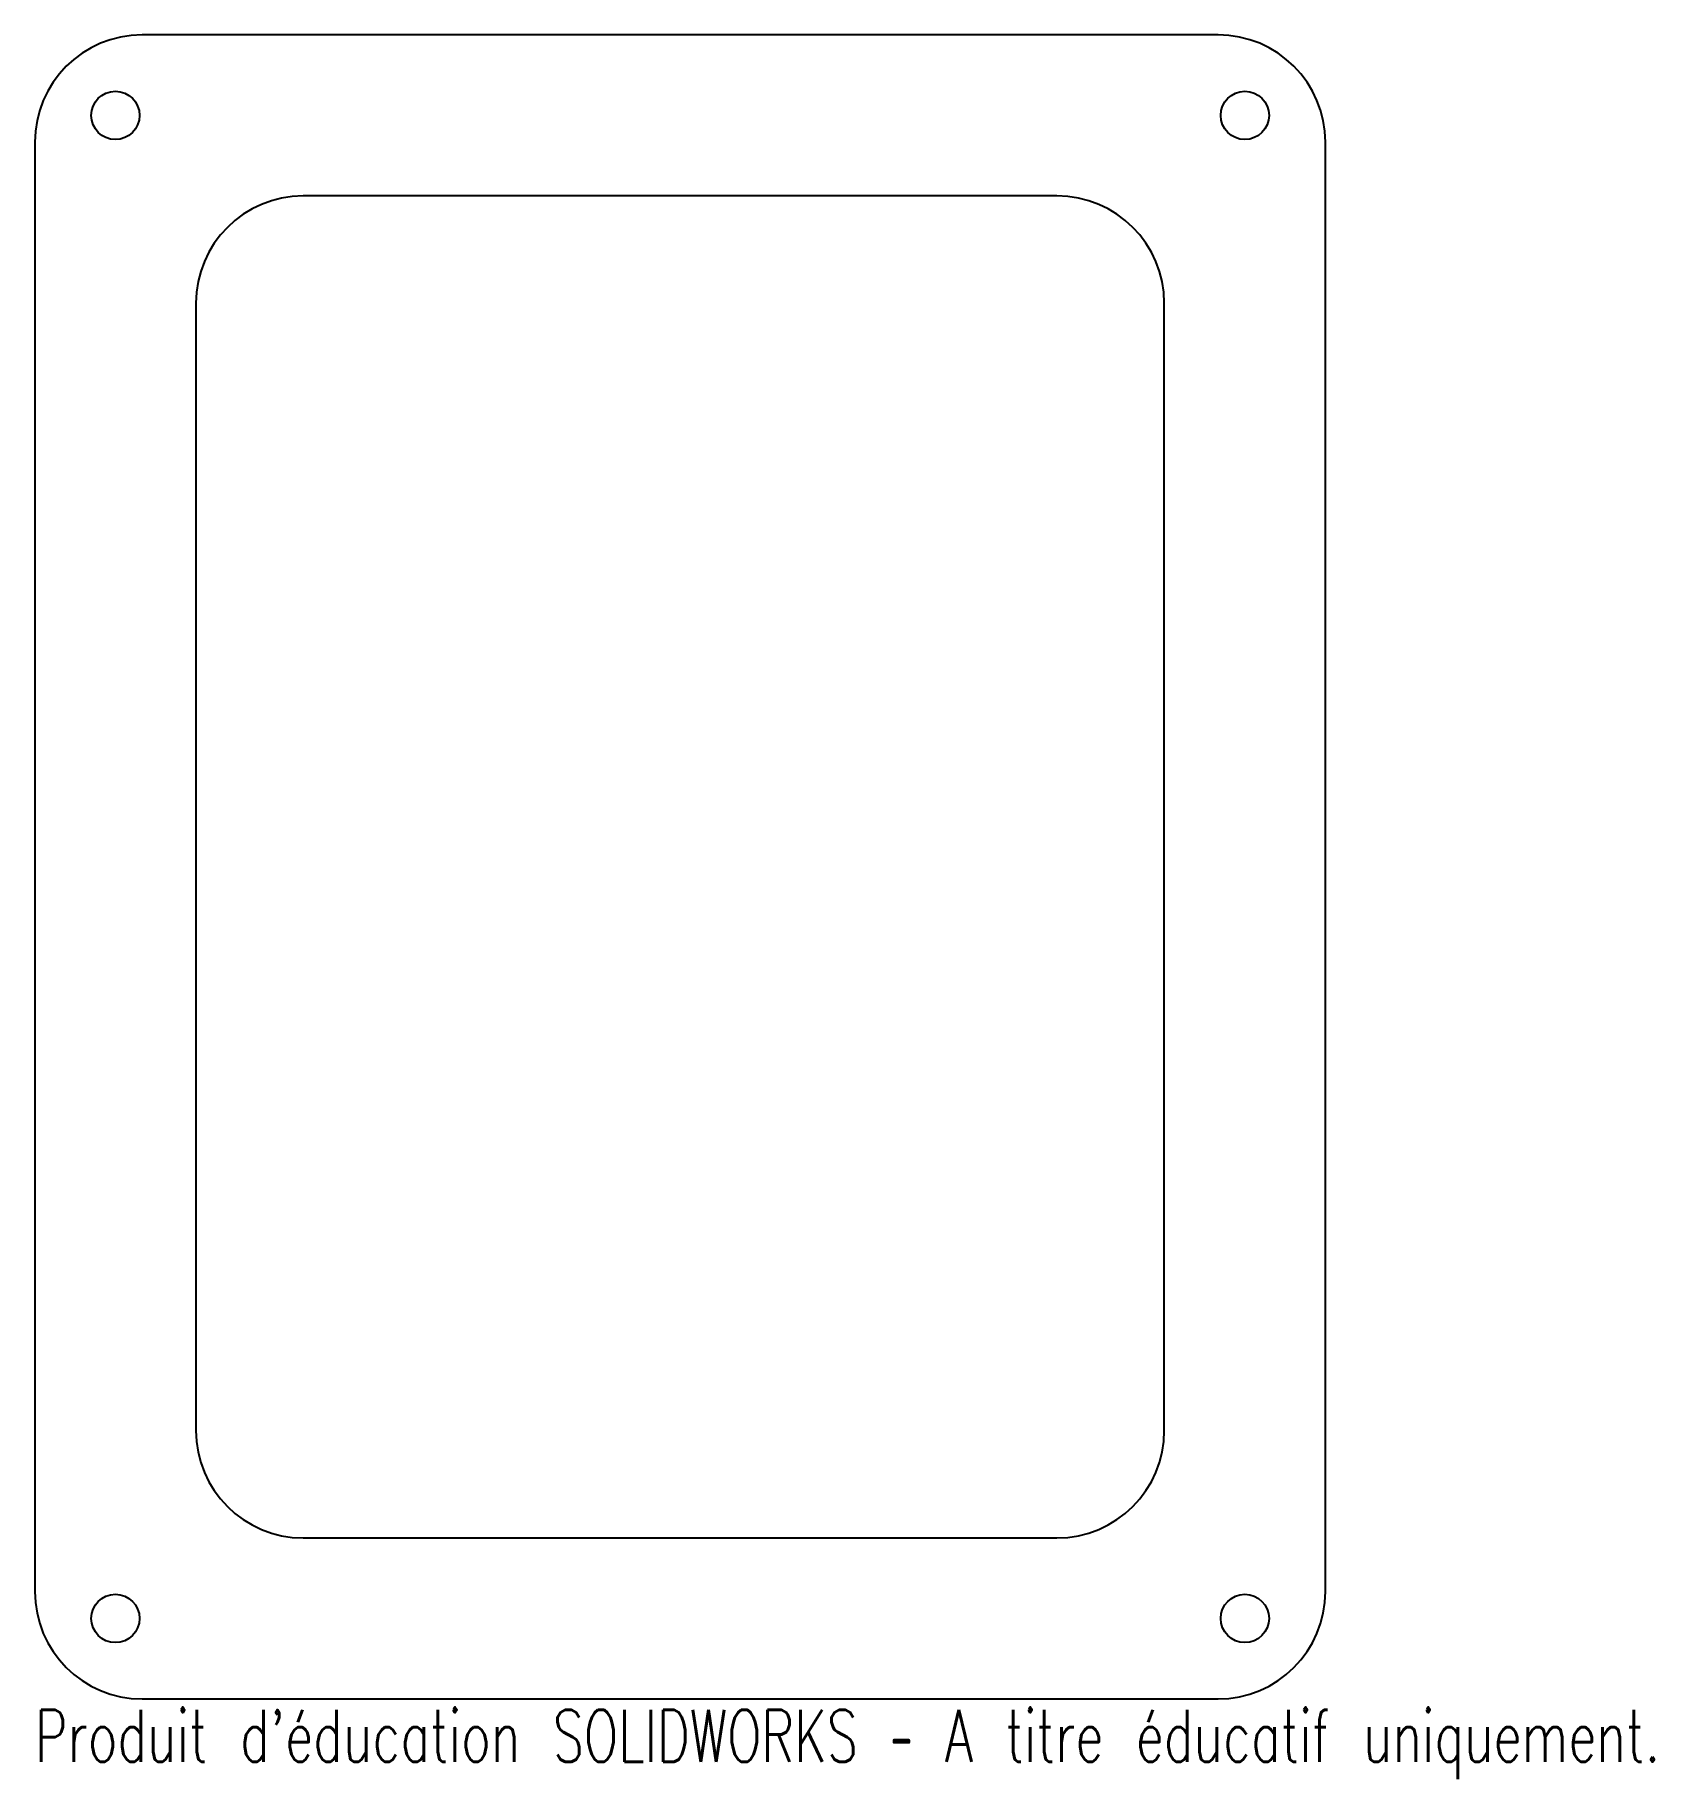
# Model space of a CAD drawing. Header units: millimetres. Extents: x -60 to 91, y -162 to 0.
import ezdxf

# ---------------------------------------------------------------- set-up
doc = ezdxf.new("R2010")
doc.units = ezdxf.units.MM
doc.styles.add('SLDTEXTSTYLE0', font='TXT', dxfattribs={"width": 0.7, "bigfont": 'bigfont'})

msp = doc.modelspace()

# ---------------------------------------------------------------- linework, layer by layer
at = {"color": 7, "linetype": 'Continuous', "lineweight": 25}
for p, q in [((50.09, 0), (-50.09, 0)), ((-60.09, -10), (-60.09, -145)), ((60.09, -145), (60.09, -10)), ((35.09, -15), (-35.09, -15)), ((-45.09, -25), (-45.09, -130)), ((45.09, -130), (45.09, -25)), ((-35.09, -140), (35.09, -140)), ((-50.09, -155), (50.09, -155))]:
    msp.add_line(p, q, dxfattribs=at)
for centre in [(-52.59, -7.5), (52.59, -7.5), (-52.59, -147.5), (52.59, -147.5)]:
    msp.add_circle(centre, 2.25, dxfattribs=at)
for centre, start, end in [((50.09, -10), 0, 90), ((-50.09, -10), 90, 180), ((-35.09, -25), 90, 180), ((35.09, -25), 0, 90), ((-35.09, -130), 180, 270), ((35.09, -130), 270, 0), ((-50.09, -145), 180, 270), ((50.09, -145), 270, 0)]:
    msp.add_arc(centre, 10, start, end, dxfattribs=at)

# ---------------------------------------------------------------- texts
at = {"color": 7, "linetype": 'Continuous', "insert": (-60.09, -156.02), "char_height": 4.8336, "attachment_point": 1, "style": 'SLDTEXTSTYLE0'}
msp.add_mtext("Produit d'éducation SOLIDWORKS – A titre éducatif uniquement.", dxfattribs=at)

doc.saveas('drawing.dxf')
